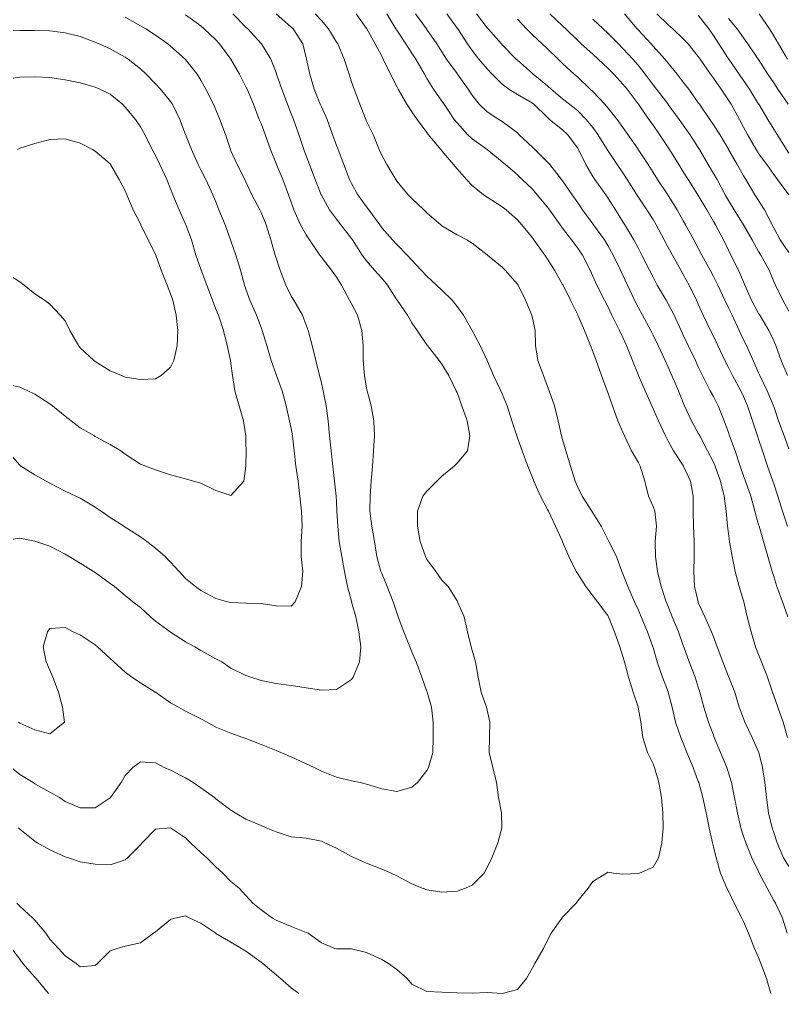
# Model space of a CAD drawing. Header units: centimetres. Extents: x 0 to 642158, y -847 to 649707.
# Drawn here: x 617117.24 to 617142.67, y 620602.75 to 620635.06 of the extents above; entities that cross this region are included whole.
import ezdxf

# ---------------------------------------------------------------- set-up
doc = ezdxf.new("R2010")
doc.units = ezdxf.units.CM
doc.header["$MEASUREMENT"] = 0
doc.layers.add('WAL_topographie 0.5', color=253, linetype='Continuous', lineweight=20)

msp = doc.modelspace()

# ---------------------------------------------------------------- linework, layer by layer
at = {"layer": 'WAL_topographie 0.5'}
for points in [[(617122.75, 620635.22), (617123.25, 620634.85), (617123.367, 620634.75), (617123.75, 620634.388), (617123.874, 620634.25), (617124.25, 620633.752), (617124.252, 620633.75), (617124.533, 620633.25), (617124.75, 620632.828), (617124.788, 620632.75), (617124.997, 620632.25), (617125.192, 620631.75), (617125.25, 620631.612), (617125.388, 620631.25), (617125.563, 620630.75), (617125.75, 620630.29), (617125.766, 620630.25), (617125.977, 620629.75), (617126.165, 620629.25), (617126.25, 620629.008), (617126.338, 620628.75), (617126.553, 620628.25), (617126.75, 620627.916), (617126.862, 620627.75), (617127.203, 620627.25), (617127.25, 620627.174), (617127.583, 620626.75), (617127.75, 620626.512), (617127.917, 620626.25), (617128.187, 620625.75), (617128.25, 620625.635), (617128.449, 620625.25), (617128.59, 620624.75), (617128.635, 620624.25), (617128.64, 620623.75), (617128.681, 620623.25), (617128.75, 620622.831), (617128.768, 620622.75), (617128.906, 620622.25), (617128.995, 620621.75), (617129.012, 620621.25), (617128.983, 620620.75), (617128.942, 620620.25), (617128.905, 620619.75), (617128.864, 620619.25), (617128.853, 620618.75), (617128.925, 620618.25), (617129.011, 620617.75), (617129.088, 620617.25), (617129.225, 620616.75), (617129.25, 620616.682), (617129.428, 620616.25), (617129.627, 620615.75), (617129.75, 620615.381), (617129.797, 620615.25), (617129.982, 620614.75), (617130.188, 620614.25), (617130.25, 620614.09), (617130.391, 620613.75), (617130.582, 620613.25), (617130.75, 620612.771), (617130.757, 620612.75), (617130.897, 620612.25), (617130.959, 620611.75), (617130.963, 620611.25), (617130.944, 620610.75), (617130.8, 620610.25), (617130.75, 620610.15), (617130.438, 620609.75)], [(617124.315, 620635.25), (617124.75, 620634.809), (617124.813, 620634.75), (617125.25, 620634.262), (617125.262, 620634.25), (617125.579, 620633.75), (617125.75, 620633.303), (617125.766, 620633.25), (617125.94, 620632.75), (617126.128, 620632.25), (617126.25, 620631.933), (617126.322, 620631.75), (617126.503, 620631.25), (617126.671, 620630.75), (617126.75, 620630.535), (617126.857, 620630.25), (617127.049, 620629.75), (617127.241, 620629.25), (617127.25, 620629.231), (617127.521, 620628.75), (617127.75, 620628.434), (617127.894, 620628.25), (617128.25, 620627.794), (617128.278, 620627.75), (617128.608, 620627.25), (617128.75, 620627.061), (617129.015, 620626.75), (617129.25, 620626.487), (617129.448, 620626.25), (617129.75, 620625.768), (617129.764, 620625.75), (617130.108, 620625.25), (617130.25, 620625.002), (617130.43, 620624.75), (617130.75, 620624.273), (617130.765, 620624.25), (617131.161, 620623.75), (617131.25, 620623.634), (617131.472, 620623.25), (617131.721, 620622.75), (617131.75, 620622.686), (617131.912, 620622.25), (617132.089, 620621.75), (617132.178, 620621.25), (617132.095, 620620.75), (617131.75, 620620.349), (617131.654, 620620.25), (617131.25, 620619.909), (617131.081, 620619.75), (617130.75, 620619.417), (617130.62, 620619.25), (617130.438, 620618.75), (617130.439, 620618.25), (617130.532, 620617.75), (617130.703, 620617.25), (617130.75, 620617.154), (617131.047, 620616.75), (617131.25, 620616.467), (617131.452, 620616.25), (617131.75, 620615.774), (617131.766, 620615.75), (617131.984, 620615.25), (617132.1, 620614.75), (617132.219, 620614.25), (617132.25, 620614.136), (617132.358, 620613.75), (617132.453, 620613.25), (617132.553, 620612.75), (617132.725, 620612.25), (617132.75, 620612.152), (617132.842, 620611.75), (617132.826, 620611.25), (617132.816, 620610.75), (617132.935, 620610.25), (617133.053, 620609.75), (617133.129, 620609.25), (617133.224, 620608.75), (617133.232, 620608.25), (617133.098, 620607.75), (617132.907, 620607.25), (617132.75, 620606.932), (617132.646, 620606.75), (617132.25, 620606.351), (617132.029, 620606.25)], [(617125.75, 620635.25), (617126.25, 620634.813), (617126.316, 620634.75), (617126.639, 620634.25), (617126.75, 620633.786), (617126.759, 620633.75), (617126.866, 620633.25), (617127.007, 620632.75), (617127.213, 620632.25), (617127.25, 620632.171), (617127.44, 620631.75), (617127.62, 620631.25), (617127.75, 620630.888), (617127.803, 620630.75), (617127.994, 620630.25), (617128.185, 620629.75), (617128.25, 620629.62), (617128.455, 620629.25), (617128.75, 620628.844), (617128.821, 620628.75), (617129.184, 620628.25), (617129.25, 620628.156), (617129.614, 620627.75), (617129.75, 620627.604), (617130.095, 620627.25), (617130.25, 620627.074), (617130.559, 620626.75), (617130.75, 620626.554), (617131.073, 620626.25), (617131.25, 620626.08), (617131.586, 620625.75), (617131.75, 620625.54), (617131.961, 620625.25), (617132.246, 620624.75), (617132.25, 620624.743), (617132.512, 620624.25), (617132.748, 620623.75), (617132.75, 620623.746), (617132.961, 620623.25), (617133.2, 620622.75), (617133.25, 620622.645), (617133.415, 620622.25), (617133.571, 620621.75), (617133.729, 620621.25), (617133.75, 620621.191), (617133.91, 620620.75), (617134.095, 620620.25), (617134.25, 620619.868), (617134.298, 620619.75), (617134.519, 620619.25), (617134.75, 620618.808), (617134.778, 620618.75), (617135.013, 620618.25), (617135.246, 620617.75), (617135.25, 620617.74), (617135.454, 620617.25), (617135.703, 620616.75), (617135.75, 620616.671), (617136.018, 620616.25), (617136.25, 620615.947), (617136.406, 620615.75), (617136.75, 620615.295), (617136.773, 620615.25), (617136.969, 620614.75), (617137.143, 620614.25), (617137.25, 620613.929), (617137.3, 620613.75), (617137.436, 620613.25), (617137.59, 620612.75), (617137.75, 620612.266), (617137.754, 620612.25), (617137.841, 620611.75), (617137.908, 620611.25), (617138.06, 620610.75), (617138.25, 620610.377), (617138.301, 620610.25), (617138.446, 620609.75), (617138.534, 620609.25), (617138.578, 620608.75), (617138.583, 620608.25), (617138.537, 620607.75), (617138.435, 620607.25), (617138.25, 620606.941), (617137.794, 620606.75), (617137.75, 620606.737), (617137.25, 620606.715), (617136.938, 620606.75), (617136.75, 620606.779), (617136.705, 620606.75), (617136.25, 620606.467), (617136.095, 620606.25), (617135.75, 620605.832), (617135.695, 620605.75), (617135.25, 620605.285), (617135.223, 620605.25), (617134.872, 620604.75), (617134.75, 620604.517), (617134.614, 620604.25), (617134.325, 620603.75), (617134.25, 620603.61), (617134.054, 620603.25)], [(617127.045, 620635.25), (617127.25, 620635.031), (617127.492, 620634.75), (617127.75, 620634.314), (617127.791, 620634.25), (617128.01, 620633.75), (617128.168, 620633.25), (617128.25, 620632.994), (617128.333, 620632.75), (617128.526, 620632.25), (617128.724, 620631.75), (617128.75, 620631.685), (617128.964, 620631.25), (617129.172, 620630.75), (617129.25, 620630.565), (617129.426, 620630.25), (617129.717, 620629.75), (617129.75, 620629.702), (617130.13, 620629.25), (617130.25, 620629.123), (617130.644, 620628.75), (617130.75, 620628.648), (617131.208, 620628.25), (617131.25, 620628.217), (617131.75, 620627.915), (617132.075, 620627.75), (617132.25, 620627.641), (617132.75, 620627.254), (617132.754, 620627.25), (617133.25, 620626.851), (617133.35, 620626.75), (617133.75, 620626.279), (617133.771, 620626.25), (617134.02, 620625.75), (617134.226, 620625.25), (617134.25, 620625.153), (617134.341, 620624.75), (617134.354, 620624.25), (617134.423, 620623.75), (617134.613, 620623.25), (617134.75, 620622.885), (617134.802, 620622.75), (617134.984, 620622.25), (617135.107, 620621.75), (617135.216, 620621.25), (617135.25, 620621.127), (617135.361, 620620.75), (617135.509, 620620.25), (617135.667, 620619.75), (617135.75, 620619.552), (617135.897, 620619.25), (617136.216, 620618.75), (617136.25, 620618.698), (617136.528, 620618.25), (617136.75, 620617.816), (617136.785, 620617.75), (617137.033, 620617.25), (617137.216, 620616.75), (617137.25, 620616.677), (617137.414, 620616.25), (617137.638, 620615.75), (617137.75, 620615.488), (617137.856, 620615.25), (617138.063, 620614.75), (617138.246, 620614.25), (617138.25, 620614.236), (617138.389, 620613.75), (617138.56, 620613.25), (617138.75, 620612.764), (617138.755, 620612.75), (617138.885, 620612.25), (617138.998, 620611.75), (617139.166, 620611.25), (617139.25, 620611.052), (617139.374, 620610.75), (617139.579, 620610.25), (617139.75, 620609.785), (617139.762, 620609.75), (617139.898, 620609.25), (617140.009, 620608.75), (617140.107, 620608.25), (617140.215, 620607.75), (617140.25, 620607.617), (617140.34, 620607.25), (617140.489, 620606.75), (617140.7, 620606.25), (617140.75, 620606.145), (617140.937, 620605.75), (617141.193, 620605.25), (617141.25, 620605.147), (617141.418, 620604.75), (617141.614, 620604.25), (617141.75, 620603.949), (617141.827, 620603.75), (617142.01, 620603.25), (617142.155, 620602.75)], [(617128.402, 620635.25), (617128.75, 620634.762), (617128.758, 620634.75), (617129.035, 620634.25), (617129.25, 620633.848), (617129.304, 620633.75), (617129.546, 620633.25), (617129.75, 620632.845), (617129.797, 620632.75), (617130.079, 620632.25), (617130.25, 620632.002), (617130.426, 620631.75), (617130.75, 620631.313), (617130.796, 620631.25), (617131.21, 620630.75), (617131.25, 620630.703), (617131.635, 620630.25), (617131.75, 620630.111), (617132.061, 620629.75), (617132.25, 620629.561), (617132.629, 620629.25), (617132.75, 620629.164), (617133.25, 620628.845), (617133.376, 620628.75), (617133.75, 620628.418), (617133.9, 620628.25), (617134.25, 620627.819), (617134.301, 620627.75), (617134.657, 620627.25), (617134.75, 620627.116), (617134.982, 620626.75), (617135.25, 620626.275), (617135.263, 620626.25), (617135.517, 620625.75), (617135.75, 620625.27), (617135.76, 620625.25), (617135.971, 620624.75), (617136.179, 620624.25), (617136.25, 620624.055), (617136.364, 620623.75), (617136.541, 620623.25), (617136.729, 620622.75), (617136.75, 620622.691), (617136.899, 620622.25), (617137.084, 620621.75), (617137.25, 620621.373), (617137.301, 620621.25), (617137.536, 620620.75), (617137.75, 620620.384), (617137.82, 620620.25), (617137.977, 620619.75), (617138.093, 620619.25), (617138.25, 620618.913), (617138.306, 620618.75), (617138.364, 620618.25), (617138.32, 620617.75), (617138.331, 620617.25), (617138.393, 620616.75), (617138.515, 620616.25), (617138.688, 620615.75), (617138.75, 620615.591), (617138.88, 620615.25), (617139.088, 620614.75), (617139.25, 620614.293), (617139.267, 620614.25), (617139.451, 620613.75), (617139.646, 620613.25), (617139.75, 620612.918), (617139.802, 620612.75), (617139.932, 620612.25), (617140.092, 620611.75), (617140.25, 620611.319), (617140.278, 620611.25), (617140.486, 620610.75), (617140.694, 620610.25), (617140.75, 620610.073), (617140.851, 620609.75), (617140.953, 620609.25), (617141.052, 620608.75), (617141.164, 620608.25), (617141.25, 620607.971), (617141.32, 620607.75), (617141.526, 620607.25), (617141.75, 620606.796), (617141.772, 620606.75), (617142.033, 620606.25), (617142.25, 620605.843), (617142.307, 620605.75), (617142.537, 620605.25), (617142.694, 620604.75)], [(617129.422, 620635.25), (617129.724, 620634.75), (617129.75, 620634.708), (617130.051, 620634.25), (617130.25, 620633.945), (617130.381, 620633.75), (617130.666, 620633.25), (617130.75, 620633.105), (617130.972, 620632.75), (617131.25, 620632.351), (617131.319, 620632.25), (617131.659, 620631.75), (617131.75, 620631.633), (617132.101, 620631.25), (617132.25, 620631.108), (617132.748, 620630.75), (617132.75, 620630.748), (617133.25, 620630.346), (617133.36, 620630.25), (617133.75, 620629.907), (617133.912, 620629.75), (617134.25, 620629.43), (617134.41, 620629.25), (617134.75, 620628.837), (617134.814, 620628.75), (617135.167, 620628.25), (617135.25, 620628.138), (617135.544, 620627.75), (617135.75, 620627.476), (617135.912, 620627.25), (617136.159, 620626.75), (617136.25, 620626.551), (617136.384, 620626.25), (617136.644, 620625.75), (617136.75, 620625.538), (617136.884, 620625.25), (617137.137, 620624.75), (617137.25, 620624.516), (617137.371, 620624.25), (617137.565, 620623.75), (617137.75, 620623.284), (617137.764, 620623.25), (617137.985, 620622.75), (617138.204, 620622.25), (617138.25, 620622.153), (617138.425, 620621.75), (617138.657, 620621.25), (617138.75, 620621.074), (617138.93, 620620.75), (617139.25, 620620.264), (617139.259, 620620.25), (617139.491, 620619.75), (617139.574, 620619.25), (617139.574, 620618.75), (617139.594, 620618.25), (617139.615, 620617.75), (617139.609, 620617.25), (617139.6, 620616.75), (617139.628, 620616.25), (617139.74, 620615.75), (617139.75, 620615.726), (617139.968, 620615.25), (617140.184, 620614.75), (617140.25, 620614.581), (617140.377, 620614.25), (617140.558, 620613.75), (617140.75, 620613.271), (617140.761, 620613.25), (617140.961, 620612.75), (617141.109, 620612.25), (617141.25, 620611.873), (617141.296, 620611.75), (617141.533, 620611.25), (617141.75, 620610.768), (617141.757, 620610.75), (617141.883, 620610.25), (617141.952, 620609.75), (617142.013, 620609.25), (617142.082, 620608.75), (617142.201, 620608.25), (617142.25, 620608.097), (617142.364, 620607.75), (617142.575, 620607.25), (617142.75, 620606.964)], [(617130.37, 620635.25), (617130.735, 620634.75), (617130.75, 620634.73), (617131.084, 620634.25), (617131.25, 620633.991), (617131.405, 620633.75), (617131.75, 620633.27), (617131.765, 620633.25), (617132.122, 620632.75), (617132.25, 620632.548), (617132.483, 620632.25), (617132.75, 620631.997), (617133.139, 620631.75), (617133.25, 620631.682), (617133.75, 620631.302), (617133.802, 620631.25), (617134.25, 620630.826), (617134.334, 620630.75), (617134.75, 620630.335), (617134.823, 620630.25), (617135.216, 620629.75), (617135.25, 620629.706), (617135.569, 620629.25), (617135.75, 620628.981), (617135.91, 620628.75), (617136.25, 620628.284), (617136.274, 620628.25), (617136.635, 620627.75), (617136.75, 620627.562), (617136.927, 620627.25), (617137.173, 620626.75), (617137.25, 620626.587), (617137.404, 620626.25), (617137.633, 620625.75), (617137.75, 620625.52), (617137.903, 620625.25), (617138.171, 620624.75), (617138.25, 620624.59), (617138.418, 620624.25), (617138.651, 620623.75), (617138.75, 620623.534), (617138.873, 620623.25), (617139.09, 620622.75), (617139.25, 620622.351), (617139.293, 620622.25), (617139.526, 620621.75), (617139.75, 620621.346), (617139.798, 620621.25), (617140.059, 620620.75), (617140.25, 620620.377), (617140.306, 620620.25), (617140.485, 620619.75), (617140.605, 620619.25), (617140.677, 620618.75), (617140.721, 620618.25), (617140.75, 620618.017), (617140.784, 620617.75), (617140.873, 620617.25), (617140.969, 620616.75), (617141.104, 620616.25), (617141.25, 620615.781), (617141.259, 620615.75), (617141.372, 620615.25), (617141.497, 620614.75), (617141.642, 620614.25), (617141.75, 620613.996), (617141.844, 620613.75), (617142.042, 620613.25), (617142.206, 620612.75), (617142.25, 620612.624), (617142.392, 620612.25), (617142.565, 620611.75), (617142.708, 620611.25)], [(617131.416, 620635.25), (617131.75, 620634.779), (617131.77, 620634.75), (617132.097, 620634.25), (617132.25, 620634.036), (617132.476, 620633.75), (617132.75, 620633.422), (617132.912, 620633.25), (617133.25, 620632.916), (617133.471, 620632.75), (617133.75, 620632.578), (617134.25, 620632.284), (617134.293, 620632.25), (617134.75, 620631.807), (617134.82, 620631.75), (617135.25, 620631.4), (617135.412, 620631.25), (617135.75, 620630.797), (617135.777, 620630.75), (617136.016, 620630.25), (617136.25, 620629.859), (617136.321, 620629.75), (617136.679, 620629.25), (617136.75, 620629.15), (617137.007, 620628.75), (617137.25, 620628.353), (617137.313, 620628.25), (617137.608, 620627.75), (617137.75, 620627.487), (617137.877, 620627.25), (617138.134, 620626.75), (617138.25, 620626.513), (617138.387, 620626.25), (617138.679, 620625.75), (617138.75, 620625.626), (617138.945, 620625.25), (617139.177, 620624.75), (617139.25, 620624.595), (617139.416, 620624.25), (617139.655, 620623.75), (617139.75, 620623.545), (617139.889, 620623.25), (617140.146, 620622.75), (617140.25, 620622.553), (617140.409, 620622.25), (617140.611, 620621.75), (617140.75, 620621.36), (617140.786, 620621.25), (617140.968, 620620.75), (617141.142, 620620.25), (617141.25, 620619.929), (617141.315, 620619.75), (617141.488, 620619.25), (617141.629, 620618.75), (617141.75, 620618.302), (617141.765, 620618.25), (617141.907, 620617.75), (617142.054, 620617.25), (617142.201, 620616.75), (617142.25, 620616.589), (617142.355, 620616.25), (617142.536, 620615.75), (617142.714, 620615.25)], [(617132.396, 620635.25), (617132.75, 620634.791), (617132.785, 620634.75), (617133.22, 620634.25), (617133.25, 620634.217), (617133.715, 620633.75), (617133.75, 620633.717), (617134.25, 620633.269), (617134.27, 620633.25), (617134.75, 620632.857), (617134.869, 620632.75), (617135.25, 620632.435), (617135.474, 620632.25), (617135.75, 620632.03), (617136.03, 620631.75), (617136.25, 620631.48), (617136.423, 620631.25), (617136.731, 620630.75), (617136.75, 620630.72), (617137.063, 620630.25), (617137.25, 620629.977), (617137.396, 620629.75), (617137.707, 620629.25), (617137.75, 620629.183), (617138.039, 620628.75), (617138.25, 620628.423), (617138.353, 620628.25), (617138.619, 620627.75), (617138.75, 620627.502), (617138.889, 620627.25), (617139.169, 620626.75), (617139.25, 620626.608), (617139.445, 620626.25), (617139.689, 620625.75), (617139.75, 620625.618), (617139.916, 620625.25), (617140.159, 620624.75), (617140.25, 620624.561), (617140.393, 620624.25), (617140.634, 620623.75), (617140.75, 620623.52), (617140.886, 620623.25), (617141.158, 620622.75), (617141.25, 620622.557), (617141.381, 620622.25), (617141.547, 620621.75), (617141.714, 620621.25), (617141.75, 620621.139), (617141.877, 620620.75), (617142.04, 620620.25), (617142.218, 620619.75), (617142.25, 620619.658), (617142.385, 620619.25), (617142.543, 620618.75), (617142.711, 620618.25)], [(617134.825, 620635.25), (617135.25, 620634.856), (617135.358, 620634.75), (617135.75, 620634.363), (617135.869, 620634.25), (617136.25, 620633.913), (617136.429, 620633.75), (617136.75, 620633.45), (617136.946, 620633.25), (617137.25, 620632.922), (617137.386, 620632.75), (617137.75, 620632.27), (617137.764, 620632.25), (617138.114, 620631.75), (617138.25, 620631.555), (617138.458, 620631.25), (617138.75, 620630.815), (617138.793, 620630.75), (617139.102, 620630.25), (617139.25, 620630.014), (617139.413, 620629.75), (617139.735, 620629.25), (617139.75, 620629.227), (617140.032, 620628.75), (617140.25, 620628.364), (617140.315, 620628.25), (617140.581, 620627.75), (617140.75, 620627.41), (617140.833, 620627.25), (617141.08, 620626.75), (617141.25, 620626.359), (617141.296, 620626.25), (617141.514, 620625.75), (617141.75, 620625.31), (617141.786, 620625.25), (617142.086, 620624.75), (617142.25, 620624.403), (617142.318, 620624.25), (617142.493, 620623.75), (617142.703, 620623.25)], [(617137.301, 620635.25), (617137.719, 620634.75), (617137.75, 620634.715), (617138.185, 620634.25), (617138.25, 620634.18), (617138.641, 620633.75), (617138.75, 620633.611), (617139.044, 620633.25), (617139.25, 620632.987), (617139.43, 620632.75), (617139.75, 620632.302), (617139.787, 620632.25), (617140.129, 620631.75), (617140.25, 620631.574), (617140.462, 620631.25), (617140.75, 620630.756), (617140.753, 620630.75), (617141.036, 620630.25), (617141.25, 620629.875), (617141.325, 620629.75), (617141.626, 620629.25), (617141.75, 620629.056), (617141.948, 620628.75), (617142.198, 620628.25), (617142.25, 620628.149), (617142.467, 620627.75), (617142.75, 620627.336)], [(617138.379, 620635.25), (617138.75, 620634.885), (617138.904, 620634.75), (617139.25, 620634.422), (617139.412, 620634.25), (617139.75, 620633.839), (617139.809, 620633.75), (617140.151, 620633.25), (617140.25, 620633.116), (617140.51, 620632.75), (617140.75, 620632.391), (617140.834, 620632.25), (617141.112, 620631.75), (617141.25, 620631.494), (617141.378, 620631.25), (617141.669, 620630.75), (617141.75, 620630.623), (617142.019, 620630.25), (617142.25, 620629.92), (617142.371, 620629.75), (617142.747, 620629.25)], [(617139.75, 620635.208), (617140.095, 620634.75), (617140.25, 620634.531), (617140.434, 620634.25), (617140.75, 620633.763), (617140.759, 620633.75), (617141.109, 620633.25), (617141.25, 620633.04), (617141.446, 620632.75), (617141.75, 620632.252), (617141.751, 620632.25), (617142.052, 620631.75), (617142.25, 620631.426), (617142.36, 620631.25), (617142.673, 620630.75), (617142.75, 620630.631)], [(617141.766, 620635.25), (617142.105, 620634.75), (617142.25, 620634.519), (617142.411, 620634.25), (617142.707, 620633.75)], [(617120.75, 620635.14), (617121.25, 620634.857), (617121.433, 620634.75), (617121.75, 620634.548), (617122.163, 620634.25), (617122.25, 620634.181), (617122.732, 620633.75), (617122.75, 620633.732), (617123.132, 620633.25), (617123.25, 620633.052), (617123.422, 620632.75), (617123.669, 620632.25), (617123.75, 620632.069), (617123.889, 620631.75), (617124.066, 620631.25), (617124.232, 620630.75), (617124.25, 620630.707), (617124.46, 620630.25), (617124.716, 620629.75), (617124.75, 620629.675), (617124.95, 620629.25), (617125.209, 620628.75), (617125.25, 620628.664), (617125.417, 620628.25), (617125.574, 620627.75), (617125.72, 620627.25), (617125.75, 620627.147), (617125.879, 620626.75), (617126.073, 620626.25), (617126.25, 620625.889), (617126.334, 620625.75), (617126.62, 620625.25), (617126.75, 620624.919), (617126.813, 620624.75), (617126.942, 620624.25), (617127.064, 620623.75), (617127.189, 620623.25), (617127.25, 620623.007), (617127.314, 620622.75), (617127.408, 620622.25), (617127.471, 620621.75), (617127.525, 620621.25), (617127.578, 620620.75), (617127.63, 620620.25), (617127.684, 620619.75), (617127.74, 620619.25), (617127.75, 620619.075), (617127.767, 620618.75), (617127.791, 620618.25), (617127.843, 620617.75), (617127.926, 620617.25), (617128.021, 620616.75), (617128.121, 620616.25), (617128.25, 620615.768), (617128.255, 620615.75), (617128.39, 620615.25), (617128.494, 620614.75), (617128.554, 620614.25), (617128.515, 620613.75), (617128.305, 620613.25)], [(617133.75, 620635.071), (617134.047, 620634.75), (617134.25, 620634.55), (617134.575, 620634.25), (617134.75, 620634.09), (617135.099, 620633.75), (617135.25, 620633.602), (617135.634, 620633.25), (617135.75, 620633.147), (617136.166, 620632.75), (617136.25, 620632.671), (617136.648, 620632.25), (617136.75, 620632.132), (617137.057, 620631.75), (617137.25, 620631.482), (617137.413, 620631.25), (617137.75, 620630.758), (617137.755, 620630.75), (617138.082, 620630.25), (617138.25, 620629.985), (617138.401, 620629.75), (617138.734, 620629.25), (617138.75, 620629.225), (617139.043, 620628.75), (617139.25, 620628.383), (617139.327, 620628.25), (617139.6, 620627.75), (617139.75, 620627.477), (617139.868, 620627.25), (617140.138, 620626.75), (617140.25, 620626.536), (617140.398, 620626.25), (617140.629, 620625.75), (617140.75, 620625.498), (617140.868, 620625.25), (617141.106, 620624.75), (617141.25, 620624.441), (617141.343, 620624.25), (617141.568, 620623.75), (617141.75, 620623.339), (617141.787, 620623.25), (617142.034, 620622.75), (617142.242, 620622.25), (617142.25, 620622.227), (617142.413, 620621.75), (617142.599, 620621.25), (617142.75, 620620.817)], [(617136.25, 620635.077), (617136.596, 620634.75), (617136.75, 620634.608), (617137.106, 620634.25), (617137.25, 620634.104), (617137.576, 620633.75), (617137.75, 620633.547), (617137.991, 620633.25), (617138.25, 620632.895), (617138.359, 620632.75), (617138.747, 620632.25), (617138.75, 620632.247), (617139.117, 620631.75), (617139.25, 620631.558), (617139.468, 620631.25), (617139.75, 620630.815), (617139.79, 620630.75), (617140.077, 620630.25), (617140.25, 620629.959), (617140.37, 620629.75), (617140.644, 620629.25), (617140.75, 620629.061), (617140.94, 620628.75), (617141.249, 620628.25), (617141.25, 620628.248), (617141.531, 620627.75), (617141.75, 620627.364), (617141.819, 620627.25), (617142.096, 620626.75), (617142.25, 620626.375), (617142.309, 620626.25), (617142.547, 620625.75), (617142.75, 620625.386)], [(617140.75, 620635.093), (617141.042, 620634.75), (617141.25, 620634.456), (617141.397, 620634.25), (617141.737, 620633.75), (617141.75, 620633.731), (617142.059, 620633.25), (617142.25, 620632.965), (617142.387, 620632.75), (617142.73, 620632.25)], [(617116.75, 620634.676), (617117.25, 620634.697), (617117.75, 620634.7), (617118.25, 620634.682), (617118.75, 620634.622), (617119.25, 620634.494), (617119.75, 620634.315), (617119.886, 620634.25), (617120.25, 620634.087), (617120.75, 620633.816), (617120.849, 620633.75), (617121.25, 620633.429), (617121.443, 620633.25), (617121.75, 620632.926), (617121.919, 620632.75), (617122.25, 620632.339), (617122.309, 620632.25), (617122.557, 620631.75), (617122.748, 620631.25), (617122.75, 620631.246), (617122.939, 620630.75), (617123.164, 620630.25), (617123.25, 620630.08), (617123.418, 620629.75), (617123.65, 620629.25), (617123.75, 620629.01), (617123.855, 620628.75), (617124.06, 620628.25), (617124.24, 620627.75), (617124.25, 620627.72), (617124.41, 620627.25), (617124.571, 620626.75), (617124.703, 620626.25), (617124.75, 620626.115), (617124.875, 620625.75), (617125.094, 620625.25), (617125.25, 620624.842), (617125.287, 620624.75), (617125.446, 620624.25), (617125.591, 620623.75), (617125.75, 620623.282), (617125.762, 620623.25), (617125.949, 620622.75), (617126.086, 620622.25), (617126.197, 620621.75), (617126.25, 620621.491), (617126.294, 620621.25), (617126.348, 620620.75), (617126.407, 620620.25), (617126.479, 620619.75), (617126.538, 620619.25), (617126.594, 620618.75), (617126.61, 620618.25), (617126.577, 620617.75), (617126.585, 620617.25), (617126.641, 620616.75), (617126.593, 620616.25), (617126.383, 620615.75)], [(617116.75, 620633.072), (617117.25, 620633.146), (617117.75, 620633.166), (617118.25, 620633.14), (617118.75, 620633.062), (617119.25, 620632.958), (617119.75, 620632.817), (617119.902, 620632.75), (617120.25, 620632.583), (617120.656, 620632.25), (617120.75, 620632.16), (617121.092, 620631.75), (617121.25, 620631.503), (617121.392, 620631.25), (617121.64, 620630.75), (617121.75, 620630.548), (617121.897, 620630.25), (617122.124, 620629.75), (617122.25, 620629.447), (617122.328, 620629.25), (617122.534, 620628.75), (617122.75, 620628.272), (617122.76, 620628.25), (617122.942, 620627.75), (617123.088, 620627.25), (617123.25, 620626.782), (617123.261, 620626.75), (617123.449, 620626.25), (617123.635, 620625.75), (617123.75, 620625.457), (617123.837, 620625.25), (617124.001, 620624.75), (617124.129, 620624.25), (617124.236, 620623.75), (617124.25, 620623.652), (617124.305, 620623.25), (617124.385, 620622.75), (617124.525, 620622.25), (617124.673, 620621.75), (617124.746, 620621.25), (617124.75, 620621), (617124.753, 620620.75), (617124.75, 620620.25), (617124.75, 620620.25), (617124.676, 620619.75)], [(617117.179, 620630.75), (617117.25, 620630.793), (617117.75, 620630.947), (617118.25, 620631.082), (617118.75, 620631.108), (617119.25, 620630.961), (617119.666, 620630.75), (617119.75, 620630.698), (617120.25, 620630.271), (617120.263, 620630.25), (617120.547, 620629.75), (617120.75, 620629.378), (617120.804, 620629.25), (617121.012, 620628.75), (617121.25, 620628.288), (617121.267, 620628.25), (617121.507, 620627.75), (617121.75, 620627.281), (617121.763, 620627.25), (617121.936, 620626.75), (617122.133, 620626.25), (617122.25, 620625.965), (617122.326, 620625.75), (617122.439, 620625.25), (617122.49, 620624.75), (617122.469, 620624.25), (617122.358, 620623.75), (617122.25, 620623.531), (617121.942, 620623.25)], [(617121.942, 620623.25), (617121.75, 620623.145), (617121.25, 620623.117), (617120.75, 620623.202), (617120.623, 620623.25), (617120.25, 620623.409), (617119.75, 620623.718), (617119.708, 620623.75), (617119.25, 620624.176), (617119.195, 620624.25), (617118.913, 620624.75), (617118.75, 620625.067), (617118.593, 620625.25), (617118.25, 620625.625), (617118.071, 620625.75), (617117.75, 620625.965), (617117.393, 620626.25), (617117.25, 620626.365), (617116.75, 620626.676)], [(617124.676, 620619.75), (617124.25, 620619.277), (617123.75, 620619.437), (617123.25, 620619.682), (617123.012, 620619.75), (617122.75, 620619.823), (617122.25, 620619.962), (617121.75, 620620.119), (617121.433, 620620.25), (617121.25, 620620.309), (617120.75, 620620.648), (617120.597, 620620.75), (617120.25, 620620.966), (617119.75, 620621.235), (617119.726, 620621.25), (617119.25, 620621.514), (617118.951, 620621.75), (617118.75, 620621.908), (617118.332, 620622.25), (617118.25, 620622.314), (617117.75, 620622.638), (617117.521, 620622.75), (617117.25, 620622.864), (617116.75, 620622.981)], [(617126.383, 620615.75), (617126.25, 620615.599), (617125.75, 620615.613), (617125.25, 620615.685), (617124.75, 620615.701), (617124.25, 620615.721), (617124.143, 620615.75), (617123.75, 620615.852), (617123.25, 620616.121), (617123.077, 620616.25), (617122.75, 620616.517), (617122.533, 620616.75), (617122.25, 620617.063), (617122.073, 620617.25), (617121.75, 620617.531), (617121.466, 620617.75), (617121.25, 620617.905), (617120.75, 620618.22), (617120.704, 620618.25), (617120.25, 620618.54), (617119.945, 620618.75), (617119.75, 620618.885), (617119.25, 620619.182), (617119.106, 620619.25), (617118.75, 620619.415), (617118.25, 620619.678), (617118.124, 620619.75), (617117.75, 620619.96), (617117.29, 620620.25), (617117.25, 620620.283), (617116.828, 620620.75)], [(617128.305, 620613.25), (617128.25, 620613.164), (617127.75, 620612.834), (617127.25, 620612.816), (617126.75, 620612.89), (617126.25, 620612.97), (617125.75, 620613.038), (617125.25, 620613.14), (617124.91, 620613.25), (617124.75, 620613.299), (617124.25, 620613.547), (617123.946, 620613.75), (617123.75, 620613.857), (617123.25, 620614.136), (617123.059, 620614.25), (617122.75, 620614.424), (617122.25, 620614.739), (617122.233, 620614.75), (617121.75, 620615.103), (617121.584, 620615.25), (617121.25, 620615.557), (617121.004, 620615.75), (617120.75, 620615.959), (617120.386, 620616.25), (617120.25, 620616.349), (617119.75, 620616.715), (617119.697, 620616.75), (617119.25, 620617.026), (617118.886, 620617.25), (617118.75, 620617.332), (617118.25, 620617.592), (617117.78, 620617.75), (617117.75, 620617.761), (617117.25, 620617.858), (617116.75, 620617.777)], [(617130.438, 620609.75), (617130.25, 620609.602), (617129.75, 620609.455), (617129.25, 620609.547), (617128.75, 620609.699), (617128.538, 620609.75), (617128.25, 620609.809), (617127.75, 620609.932), (617127.25, 620610.128), (617127.008, 620610.25), (617126.75, 620610.372), (617126.25, 620610.605), (617125.906, 620610.75), (617125.75, 620610.818), (617125.25, 620611.014), (617124.75, 620611.212), (617124.641, 620611.25), (617124.25, 620611.389), (617123.75, 620611.593), (617123.466, 620611.75), (617123.25, 620611.862), (617122.75, 620612.119), (617122.51, 620612.25), (617122.25, 620612.398), (617121.75, 620612.744), (617121.742, 620612.75), (617121.25, 620613.064), (617120.963, 620613.25), (617120.75, 620613.407), (617120.373, 620613.75), (617120.25, 620613.869), (617119.825, 620614.25), (617119.75, 620614.314), (617119.25, 620614.649), (617119.016, 620614.75), (617118.75, 620614.897), (617118.25, 620614.859), (617118.169, 620614.75), (617118.026, 620614.25), (617118.12, 620613.75), (617118.25, 620613.477), (617118.347, 620613.25), (617118.536, 620612.75), (617118.672, 620612.25), (617118.734, 620611.75), (617118.25, 620611.364), (617117.75, 620611.494), (617117.25, 620611.726), (617117.21, 620611.75)], [(617132.029, 620606.25), (617131.75, 620606.149), (617131.25, 620606.116), (617130.75, 620606.191), (617130.594, 620606.25), (617130.25, 620606.395), (617129.75, 620606.657), (617129.561, 620606.75), (617129.25, 620606.873), (617128.75, 620607.076), (617128.353, 620607.25), (617128.25, 620607.299), (617127.75, 620607.572), (617127.364, 620607.75), (617127.25, 620607.806), (617126.75, 620607.903), (617126.25, 620607.95), (617125.75, 620608.116), (617125.422, 620608.25), (617125.25, 620608.325), (617124.75, 620608.531), (617124.391, 620608.75), (617124.25, 620608.835), (617123.75, 620609.216), (617123.711, 620609.25), (617123.25, 620609.579), (617123, 620609.75), (617122.75, 620609.906), (617122.25, 620610.163), (617122.034, 620610.25), (617121.75, 620610.401), (617121.25, 620610.435), (617120.994, 620610.25), (617120.75, 620609.981), (617120.614, 620609.75), (617120.257, 620609.25), (617120.25, 620609.242), (617119.75, 620608.909), (617119.25, 620608.91), (617118.75, 620609.123), (617118.565, 620609.25), (617118.25, 620609.431), (617117.75, 620609.709), (617117.689, 620609.75), (617117.25, 620610.023), (617116.963, 620610.25)], [(617134.054, 620603.25), (617133.75, 620602.882), (617133.25, 620602.755), (617132.75, 620602.782), (617132.25, 620602.765), (617131.75, 620602.771), (617131.25, 620602.792), (617130.75, 620602.821), (617130.25, 620603.059), (617130.09, 620603.25), (617129.75, 620603.546), (617129.477, 620603.75), (617129.25, 620603.883), (617128.75, 620604.113), (617128.25, 620604.237), (617127.75, 620604.23), (617127.696, 620604.25), (617127.25, 620604.438), (617126.814, 620604.75), (617126.75, 620604.78), (617126.25, 620604.978), (617125.75, 620605.183), (617125.625, 620605.25), (617125.25, 620605.531), (617124.983, 620605.75), (617124.75, 620606.005), (617124.524, 620606.25), (617124.25, 620606.465), (617123.988, 620606.75), (617123.75, 620606.956), (617123.449, 620607.25), (617123.25, 620607.432), (617122.911, 620607.75), (617122.75, 620607.917), (617122.25, 620608.244), (617121.75, 620608.206), (617121.306, 620607.75), (617121.25, 620607.689), (617120.826, 620607.25), (617120.75, 620607.186), (617120.25, 620607.025), (617119.75, 620607.043), (617119.25, 620607.126), (617118.866, 620607.25), (617118.75, 620607.286), (617118.25, 620607.523), (617117.832, 620607.75), (617117.75, 620607.802), (617117.25, 620608.206), (617117.212, 620608.25)], [(617126.505, 620602.75), (617126.25, 620602.945), (617125.892, 620603.25), (617125.75, 620603.376), (617125.304, 620603.75), (617125.25, 620603.79), (617124.75, 620604.152), (617124.6, 620604.25), (617124.25, 620604.457), (617123.75, 620604.748), (617123.746, 620604.75), (617123.25, 620605.087), (617122.892, 620605.25), (617122.75, 620605.332), (617122.391, 620605.25), (617122.25, 620605.208), (617121.75, 620604.797), (617121.682, 620604.75), (617121.25, 620604.439), (617120.75, 620604.318), (617120.482, 620604.25), (617120.25, 620604.166), (617119.829, 620603.75), (617119.75, 620603.683), (617119.25, 620603.639), (617119.121, 620603.75), (617118.75, 620604.005), (617118.536, 620604.25), (617118.25, 620604.559), (617118.111, 620604.75), (617117.75, 620605.183), (617117.683, 620605.25), (617117.25, 620605.655), (617117.147, 620605.75)], [(617118.206, 620602.75), (617117.788, 620603.25), (617117.75, 620603.293), (617117.355, 620603.75), (617117.25, 620603.887), (617116.978, 620604.25)]]:
    msp.add_lwpolyline(points, dxfattribs=at)

doc.saveas('drawing.dxf')
